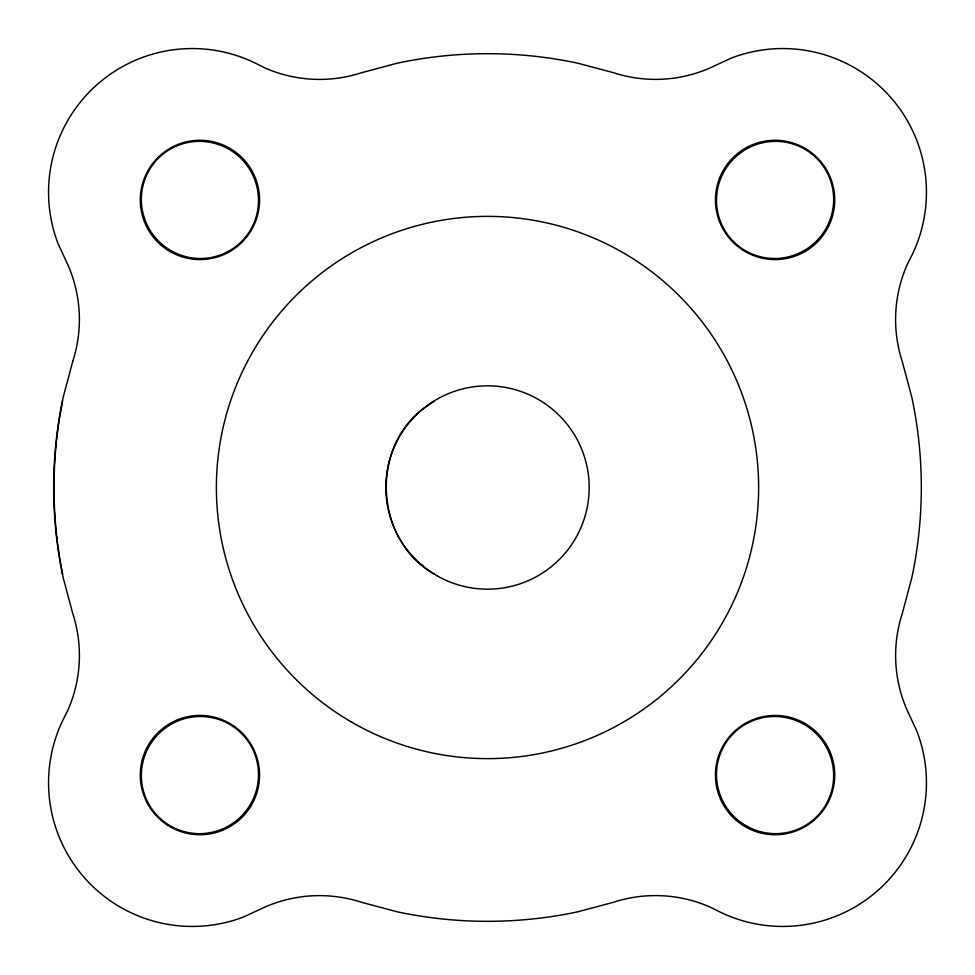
<?xml version="1.0" encoding="UTF-8"?>
<svg xmlns="http://www.w3.org/2000/svg" width="975" height="975" viewBox="0 0 975 975"><rect width="100%" height="100%" fill="white"/><g stroke="black" fill="none" stroke-linecap="round" stroke-linejoin="round"><path stroke-width="1.46" d="M385.844 487.987L385.978 482.54M62.632 400.737C51.175 457.897 51.175 517.103 62.632 574.263M422.687 409.159C369.306 449.999 375.838 541.527 434.57 574.263M422.638 409.207L434.57 400.737M420.335 563.769L423.162 566.207M72.747 361.372L63.168 397.3A433.814 433.814 0 0 0 63.168 577.7L72.772 613.58A135.574 135.574 0 0 1 67.689 710.617L64.216 717.503A143.703 143.703 0 0 0 243.75 916.902L264.335 907.347A135.562 135.562 0 0 1 361.372 902.253L397.3 911.832A433.814 433.814 0 0 0 577.7 911.832L613.58 902.228A135.574 135.574 0 0 1 710.617 907.311L717.503 910.784A143.703 143.703 0 0 0 916.902 731.25L907.347 710.665A135.562 135.562 0 0 1 902.253 613.628L911.832 577.7A433.814 433.814 0 0 0 911.832 397.3L902.228 361.42A135.562 135.562 0 0 1 907.311 264.383L910.784 257.498A143.703 143.703 0 0 0 731.25 58.098L710.665 67.653A135.562 135.562 0 0 1 613.628 72.747L577.7 63.168A433.814 433.814 0 0 0 397.3 63.168L361.42 72.772A135.574 135.574 0 0 1 264.383 67.689L257.498 64.216A143.703 143.703 0 0 0 58.098 243.75L67.653 264.335A135.562 135.562 0 0 1 72.747 361.372M742.426 249.844A59.646 59.646 0 0 0 834.637 203.239A59.646 59.646 0 0 0 748.178 146.689A59.646 59.646 0 0 0 742.426 249.844M167.273 249.844A59.646 59.646 0 0 0 259.472 203.239A59.646 59.646 0 0 0 173.014 146.689A59.646 59.646 0 0 0 167.273 249.844M167.273 824.996A59.646 59.646 0 0 0 259.472 778.403A59.646 59.646 0 0 0 173.014 721.841A59.646 59.646 0 0 0 167.273 824.996M742.426 824.996A59.646 59.646 0 0 0 834.637 778.403A59.646 59.646 0 0 0 748.178 721.841A59.646 59.646 0 0 0 742.426 824.996M351.938 722.304A271.135 271.135 0 0 0 758.635 487.5A271.135 271.135 0 0 0 351.938 252.696A271.135 271.135 0 0 0 351.938 722.304M436.666 575.555A101.68 101.68 0 0 0 589.18 487.5A101.68 101.68 0 0 0 436.666 399.445A101.68 101.68 0 0 0 436.666 575.555M733.48 733.48A58.963 58.378 45 0 0 733.797 816.355A58.963 58.378 45 0 0 816.672 816.672A58.963 58.378 45 0 0 816.355 733.797A58.963 58.378 45 0 0 733.48 733.48M241.52 733.48A58.963 58.378 -45 0 0 158.645 733.797A58.963 58.378 -45 0 0 158.328 816.672A58.963 58.378 -45 0 0 241.203 816.355A58.963 58.378 -45 0 0 241.52 733.48M241.52 241.52A58.963 58.378 45 0 0 241.203 158.645A58.963 58.378 45 0 0 158.328 158.328A58.963 58.378 45 0 0 158.645 241.203A58.963 58.378 45 0 0 241.52 241.52M733.48 241.52A58.963 58.378 -45 0 0 816.355 241.203A58.963 58.378 -45 0 0 816.672 158.328A58.963 58.378 -45 0 0 733.797 158.645A58.963 58.378 -45 0 0 733.48 241.52"/></g></svg>
